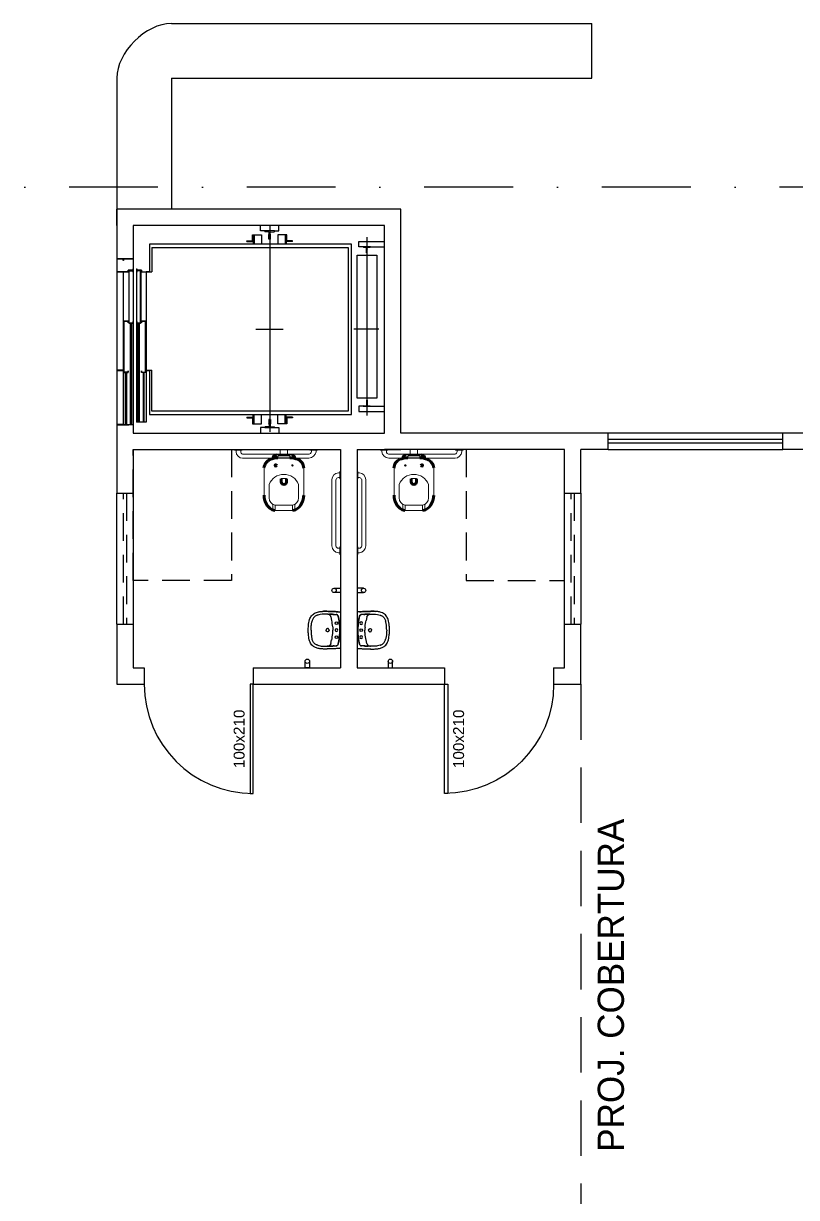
# Model space of a CAD drawing. Header units: centimetres. Extents: x 30244 to 591333, y -111940 to 104227.
# Drawn here: x 426826 to 427534, y 38143 to 39217 of the extents above; entities that cross this region are included whole.
import ezdxf
from ezdxf.enums import TextEntityAlignment as Align

# ---------------------------------------------------------------- set-up
doc = ezdxf.new("R2010")
doc.units = ezdxf.units.CM
doc.header["$LTSCALE"] = 4
for name, pattern in [('DASHDOT', [25.4, 12.7, -6.35, 0, -6.35]), ('DASHED2', [9.525, 6.35, -3.175]), ('HIDDENX2', [19.05, 12.7, -6.35]), ('LTYPE_4', [112.5, 56.25, -56.25]), ('LTYPE_6', [168.75, 112.5, -28.125, 0, -28.125])]:
    doc.linetypes.add(name, pattern=pattern)
for name, color, linetype in [('0.1', 1, 'Continuous'), ('0.2', 2, 'Continuous'), ('0.6', 6, 'Continuous'), ('02-CONT', 2, 'Continuous'), ('08', 8, 'Continuous'), ('B-CORTE', 4, 'DASHDOT'), ('C-TEXTO-02', 2, 'Continuous'), ('PDF1_PH - Metal', 253, 'Continuous'), ('PROJEÇÕES', 1, 'DASHED2')]:
    doc.layers.add(name, color=color, linetype=linetype)
doc.layers.add('PDF1_PH - Alv Construir', color=6, linetype='Continuous', lineweight=40)
doc.styles.add('2mm 1-50', font='arial.ttf', dxfattribs={"height": 0.1})
doc.styles.add('Símbolos', font='ERASLGHT.TTF')

# ---------------------------------------------------------------- blocks, each defined once
blk = doc.blocks.new('1_00e')
blk.add_lwpolyline([(-28.4, -52.3), (-25.4, -52.3), (-25.4, 47.7), (-28.4, 47.7)], close=True)
at = {"color": 1}
blk.add_arc((-28.4, -52.3), 100, 0, 90, dxfattribs=at)
blk = doc.blocks.new('Barra 3')
at = {"layer": 'PDF1_PH - Metal', "lineweight": 9}
for points in [[(19245.1, 25719.8), (19252, 25719.8), (19252, 25719), (19245.1, 25719)], [(19315, 25719.8), (19321.9, 25719.8), (19321.9, 25719), (19315, 25719)]]:
    blk.add_lwpolyline(points, close=True, dxfattribs=at)
for points in [[(19246.4, 25717.7), (19246.4, 25719)], [(19250.7, 25717.7), (19250.7, 25719)], [(19252.9, 25715.5), (19314.6, 25715.5)], [(19316.3, 25717.7), (19316.3, 25719)], [(19320.6, 25717.7), (19320.6, 25719)], [(19252.9, 25711.7), (19314.6, 25711.7)]]:
    blk.add_lwpolyline(points, dxfattribs=at)
for centre, radius, start, end in [((19253.4, 25718.8), 7.08, 188.6936, 267.1299), ((19253, 25717.8), 2.3, 183.7735, 266.2236), ((19314.4, 25717.9), 6.22, 270.0361, 357.9477), ((19314, 25717.8), 2.29, 284.5016, 358.1815)]:
    blk.add_arc(centre, radius, start, end, dxfattribs=at)
blk = doc.blocks.new('bacia sanit')
at = {"layer": 'PDF1_PH - Metal', "lineweight": 9}
for points in [[(16873.7, 24771.4), (16899, 24771.4)], [(16889.1, 24766.7), (16889.6, 24766.7), (16890, 24766.7), (16890.4, 24766.7), (16890.9, 24766.7), (16899.4, 24766.7), (16899.9, 24766.7), (16900.3, 24766.7), (16900.7, 24766.7), (16901.1, 24766.7), (16901.6, 24766.7)], [(16861.7, 24756.4), (16856.6, 24756.4)], [(16861.7, 24745.8), (16861.7, 24746.1), (16861.7, 24759.9), (16861.7, 24760.7)], [(16862.6, 24758.1), (16862.6, 24757.7), (16862.6, 24757.3), (16862.6, 24748.7), (16862.6, 24748.3), (16862.6, 24747.9)], [(16863, 24747.4), (16863, 24747.4), (16863.4, 24747.4), (16863.9, 24747.4), (16864.3, 24747.4), (16864.3, 24753), (16864.3, 24758.6), (16863.9, 24758.6), (16863.4, 24758.6), (16863, 24758.6)], [(16884.4, 24750.4), (16884, 24750.4), (16883.6, 24750.4), (16883.6, 24750.9), (16883.6, 24751.3), (16883.6, 24751.7), (16883.6, 24752.1), (16883.6, 24752.6), (16883.6, 24753), (16883.6, 24753.4), (16883.6, 24753.9), (16883.6, 24754.3), (16883.6, 24754.7), (16883.6, 24755.1), (16883.6, 24755.6), (16884, 24755.6), (16884, 24755.6)], [(16912.8, 24763.3), (16907.7, 24763.3)], [(16908.4, 24761.1), (16912.7, 24761.1), (16913.1, 24761.1)], [(16908.4, 24761.1), (16908.4, 24760.7), (16908.4, 24760.3), (16908.4, 24759.9), (16908.4, 24759.4), (16908.4, 24759), (16908.4, 24758.6), (16908.4, 24758.1), (16908.4, 24757.7), (16908.4, 24757.3), (16908.4, 24756.9), (16908.4, 24756.4)], [(16908.4, 24756.4), (16908.4, 24756), (16908.4, 24755.6), (16908.4, 24755.1), (16908.4, 24754.7), (16908.4, 24754.3), (16908.4, 24753.9), (16908.4, 24753.4), (16908.4, 24753), (16908.4, 24752.6), (16908.4, 24752.1), (16908.4, 24751.7), (16908.4, 24751.3), (16908.4, 24750.9), (16908.4, 24750)], [(16913.1, 24761.1), (16913.1, 24760.7), (16913.1, 24760.3), (16913.1, 24759.9), (16913.1, 24759.4), (16913.1, 24759), (16913.1, 24758.6), (16913.1, 24758.1), (16913.1, 24757.7), (16913.1, 24757.3), (16913.1, 24756.9), (16913.1, 24756.4), (16913.1, 24756), (16913.1, 24755.6), (16913.1, 24755.1), (16913.1, 24754.7), (16913.1, 24754.3), (16913.1, 24753.9), (16913.1, 24753.4), (16913.1, 24753), (16913.1, 24752.6), (16913.1, 24752.1), (16913.1, 24751.7), (16913.1, 24751.3), (16913.1, 24750.9), (16913.1, 24750.4), (16913.1, 24750), (16913.1, 24749.6), (16913.1, 24749.1), (16913.1, 24748.7), (16913.1, 24748.3), (16913.1, 24747.9), (16913.1, 24747.4), (16913.1, 24747), (16913.1, 24746.6), (16913.1, 24746.1), (16913.1, 24745.7), (16913.1, 24745.3), (16913.1, 24744.9)], [(16861.7, 24749.6), (16856.6, 24749.6)], [(16908.4, 24750), (16908.4, 24749.6), (16908.4, 24749.1), (16908.4, 24748.7), (16908.4, 24748.3), (16908.4, 24747.9), (16908.4, 24747.4), (16908.4, 24747), (16908.4, 24746.6), (16908.4, 24746.1), (16908.4, 24745.7), (16908.4, 24745.3), (16908.4, 24744.9)], [(16908.4, 24744.9), (16912.7, 24744.9), (16913.1, 24744.9)], [(16908.4, 24744.9), (16912.7, 24744.9), (16913.1, 24744.9)], [(16899, 24734.6), (16873.7, 24734.6)], [(16901.6, 24739.3), (16901.1, 24739.3), (16900.7, 24739.3), (16900.3, 24739.3), (16899.4, 24739.3), (16890.9, 24739.3), (16890.4, 24739.3), (16890, 24739.3), (16889.6, 24739.3), (16889.1, 24739.3)], [(16912.8, 24742.7), (16907.6, 24742.7)]]:
    blk.add_lwpolyline(points, dxfattribs=at)
at = {"layer": 'PDF1_PH - Metal', "lineweight": 211}
for points in [[(16913.1, 24761.1, 0.086524), (16912.6, 24763.9, 0.264906), (16899, 24771.4)], [(16913.1, 24744.9, -0.086524), (16912.6, 24742.1, -0.264906), (16899, 24734.6)]]:
    blk.add_lwpolyline(points, format="xyb", dxfattribs=at)
blk.add_lwpolyline([(16889.1, 24753), (16889.1, 24753), (16889.1, 24753)], dxfattribs=at)
at = {"layer": 'PDF1_PH - Metal', "lineweight": 9}
blk.add_circle((16871.4, 24760.9), 0.643, dxfattribs=at)
at = {"layer": 'PDF1_PH - Metal', "lineweight": 211}
blk.add_circle((16871.4, 24745.5), 0.643, dxfattribs=at)
for centre, radius, start, end in [((16890.8, 24757.2), 26.5, 161.0139, 177.0973), ((16874, 24762.5), 8.95, 90.3217, 157.8056), ((16864.8, 24759.9), 3.2, 88.1661, 164.6032), ((16885.4, 26015.1), 1259.5, 269.9347, 270.0653), ((16886.5, 24753), 2.59, 275.8679, 84.1321), ((16864.8, 24746), 3.06, 177.2926, 274.2593), ((16892.2, 24749.6), 28, 184.427, 198.8013), ((16885.4, 23700.8), 1049.6, 89.9217, 90.0783), ((16875.2, 24744.9), 10.5, 204.627, 261.8049)]:
    blk.add_arc(centre, radius, start, end, dxfattribs=at)
at = {"layer": 'PDF1_PH - Metal', "lineweight": 9}
for centre, radius, start, end in [((16894.4, 24753), 14.7, 110.9822, 249.0178), ((16901.6, 24759.8), 6.91, 11.172, 90.6439), ((16863, 24758.1), 0.429, 90, 180), ((16863, 24747.9), 0.429, 180, 270), ((16901.6, 24746.2), 6.91, 269.3561, 348.828)]:
    blk.add_arc(centre, radius, start, end, dxfattribs=at)
blk = doc.blocks.new('L.51_P')
at = {"layer": '08'}
for p, q in [((-250, 0), (-249, 0)), ((-249, 0), (249, 0)), ((250, 0), (249, 0)), ((-262, -36), (-262, -36)), ((-259, -9), (-259, -9)), ((-226, -95), (-224, -63)), ((-226, -95), (-225, -95)), ((-225, -95), (-224, -63)), ((-189, -140), (-140, -129)), ((-161, -28), (-161, -28)), ((0, -12), (0, -12)), ((189, -140), (140, -129)), ((161, -28), (161, -28)), ((226, -95), (224, -63)), ((225, -95), (224, -63)), ((226, -95), (225, -95)), ((259, -9), (259, -9)), ((262, -36), (262, -36)), ((-269, -260), (-269, -260)), ((-216, -329), (-216, -329)), ((216, -329), (216, -329)), ((269, -260), (269, -260))]:
    blk.add_line(p, q, dxfattribs=at)
at = {"layer": '08', "ltscale": 27.502596}
for centre in [(-100, -59), (100, -59)]:
    blk.add_circle(centre, 19, dxfattribs=at)
at = {"layer": '08'}
for centre, radius, start, end in [((10, -800), 688, 94.616, 102.655), ((0, -61), 19, 90, 270), ((0, -61), 19, 270, 90), ((-10, -800), 688, 77.345, 85.384)]:
    blk.add_arc(centre, radius, start, end, dxfattribs=at)
for centre, major_axis, ratio, start_param, end_param in [((0, -187), (-22.5, 0.5), 0.991671, 5.253548, 5.29957), ((0, -187), (-22.5, 0.9), 0.992169, 5.255337, 5.27196), ((0, -187), (22.5, 0.5), 0.991671, 0.983616, 1.029637), ((0, -187), (22.5, 0.9), 0.992169, 1.011226, 1.027848), ((-178, -187), (-49.3, 11.1), 0.999971, 0.133525, 0.210872), ((-238, -179), (-7.5, 6.62), 0.993745, 3.733046, 3.862859), ((-237, -179), (8.41, 5.42), 0.98852, 5.563301, 5.699979), ((0, -187), (-22.7, 2), 0.992499, 0.072609, 0.200275), ((0, -187), (22.7, 2), 0.992499, 6.08291, 6.210576), ((178, -187), (49.3, 11.1), 0.999971, 6.072313, 6.14966)]:
    blk.add_ellipse(centre, major_axis=major_axis, ratio=ratio, start_param=start_param, end_param=end_param, dxfattribs=at)
for points, degree, knots in [([(-259, -9), (-259, -8), (-259, -7), (-258, -5), (-258, -4), (-256, -3), (-255, -2), (-254, -1), (-253, 0), (-251, 0), (-250, 0), (-250, 0)], 3, [0, 0, 0, 0, 0.279228, 0.279228, 0.609743, 0.609743, 0.933753, 0.933753, 1.252428, 1.252428, 1.448625, 1.448625, 1.448625, 1.448625]), ([(250, 0), (251, 0), (252, 0), (254, -1), (255, -1), (256, -3), (257, -3), (258, -5), (259, -6), (259, -8), (259, -8), (259, -9)], 3, [0, 0, 0, 0, 0.317814, 0.317814, 0.630623, 0.630623, 0.946539, 0.946539, 1.267049, 1.267049, 1.448529, 1.448529, 1.448529, 1.448529]), ([(-262, -36), (-262, -36), (-262, -37), (-262, -37), (-263, -40), (-263, -43), (-263, -45), (-263, -47), (-263, -48), (-263, -50), (-264, -53), (-264, -56), (-264, -59), (-265, -70), (-265, -80), (-266, -91), (-266, -102), (-267, -112), (-267, -123), (-267, -125), (-267, -128), (-268, -131), (-268, -133), (-268, -136), (-268, -138), (-268, -152), (-269, -166), (-269, -179), (-269, -183), (-269, -188), (-269, -192), (-270, -196), (-270, -200), (-270, -204), (-270, -221), (-270, -239), (-269, -257), (-269, -258), (-269, -259), (-269, -260)], 3, [171.986581, 171.986581, 171.986581, 171.986581, 172.747492, 172.747492, 172.747492, 184.841953, 184.841953, 184.841953, 191.474069, 191.474069, 191.474069, 204.41633, 204.41633, 204.41633, 249.640497, 249.640497, 249.640497, 294.864664, 294.864664, 294.864664, 305.912278, 305.912278, 305.912278, 316.959891, 316.959891, 316.959891, 374.321134, 374.321134, 374.321134, 391.68978, 391.68978, 391.68978, 408.14059, 408.14059, 408.14059, 482.929639, 482.929639, 482.929639, 486.839965, 486.839965, 486.839965, 486.839965]), ([(-269, -260), (-270, -239), (-270, -219), (-269, -173), (-268, -148), (-267, -104), (-266, -85), (-264, -60), (-264, -54), (-263, -46), (-263, -45), (-263, -42), (-263, -40), (-263, -38), (-262, -38), (-262, -37), (-262, -37), (-262, -36), (-262, -36), (-262, -36), (-262, -36), (-262, -36)], 3, [0, 0, 0, 0, 6.207574, 6.207574, 13.657131, 13.657131, 19.458927, 19.458927, 21.24929, 21.24929, 21.72619, 21.72619, 22.164181, 22.164181, 22.393053, 22.393053, 22.550017, 22.550017, 22.706555, 22.706555, 22.800287, 22.800287, 22.800287, 22.800287]), ([(-228, -173), (-228, -172), (-228, -172), (-228, -172), (-228, -171), (-228, -170), (-228, -169), (-228, -167), (-228, -164), (-228, -163), (-228, -160), (-228, -158), (-228, -157), (-228, -154), (-228, -151), (-228, -150), (-228, -148), (-228, -146), (-228, -146), (-228, -143), (-228, -141), (-228, -139), (-228, -135), (-228, -131), (-228, -129), (-227, -125), (-227, -121), (-227, -119), (-227, -113), (-226, -108), (-226, -105), (-226, -101), (-226, -97), (-226, -97), (-226, -96), (-226, -96), (-226, -95), (-226, -95), (-226, -95)], 5, [546.249188, 546.249188, 546.249188, 546.249188, 546.249188, 546.249188, 546.773913, 546.773913, 546.773913, 554.287654, 554.287654, 554.287654, 563.875311, 563.875311, 563.875311, 572.16967, 572.16967, 572.16967, 583.42676, 583.42676, 583.42676, 585.726164, 585.726164, 585.726164, 600.370766, 600.370766, 600.370766, 613.069318, 613.069318, 613.069318, 629.14404, 629.14404, 629.14404, 652.058764, 652.058764, 652.058764, 654.921465, 654.921465, 654.921465, 656.548424, 656.548424, 656.548424, 656.548424, 656.548424, 656.548424]), ([(-225, -95), (-226, -99), (-226, -103), (-226, -107), (-226, -111), (-227, -115), (-227, -119), (-227, -123), (-228, -127), (-228, -131), (-228, -134), (-228, -136), (-228, -139), (-228, -141), (-228, -142), (-228, -144)], 3, [161.339345, 161.339345, 161.339345, 161.339345, 177.77484, 177.77484, 177.77484, 195.119077, 195.119077, 195.119077, 212.353229, 212.353229, 212.353229, 223.772837, 223.772837, 223.772837, 230.426393, 230.426393, 230.426393, 230.426393]), ([(-228, -144), (-228, -145), (-228, -145), (-228, -146), (-228, -146), (-228, -146), (-228, -146), (-228, -148), (-228, -150), (-228, -152), (-228, -153), (-228, -154), (-228, -155), (-228, -157), (-228, -158), (-228, -160), (-228, -160), (-228, -160), (-228, -160)], 3, [0, 0, 0, 0, 2.396491, 2.396491, 2.396491, 3.195399, 3.195399, 3.195399, 10.963495, 10.963495, 10.963495, 15.609873, 15.609873, 15.609873, 22.232893, 22.232893, 22.232893, 22.470867, 22.470867, 22.470867, 22.470867]), ([(-228, -173), (-228, -172), (-228, -172), (-228, -172), (-228, -170), (-228, -167), (-228, -165), (-228, -162), (-228, -160)], 5, [-26.00391, -26.00391, -26.00391, -26.00391, -26.00391, -26.00391, -25.733695, -25.733695, -25.733695, -13.019576, -13.019576, -13.019576, -13.019576, -13.019576, -13.019576]), ([(-189, -140), (-196, -141), (-203, -144), (-208, -149), (-211, -151), (-213, -153), (-216, -156), (-216, -156), (-216, -156), (-216, -156), (-221, -163), (-225, -170), (-227, -178), (-227, -179), (-227, -179), (-227, -180)], 3, [18.593861, 18.593861, 18.593861, 18.593861, 48.620819, 48.620819, 48.620819, 61.987959, 61.987959, 61.987959, 63.593601, 63.593601, 63.593601, 96.318173, 96.318173, 96.318173, 99.127558, 99.127558, 99.127558, 99.127558]), ([(-224, -63), (-224, -58), (-222, -53), (-219, -48), (-217, -45), (-214, -42), (-210, -40), (-208, -38), (-204, -37), (-201, -36)], 3, [10.913289, 10.913289, 10.913289, 10.913289, 33.960328, 33.960328, 33.960328, 50.289489, 50.289489, 50.289489, 65.056953, 65.056953, 65.056953, 65.056953]), ([(-201, -36), (-205, -37), (-210, -39), (-214, -42), (-219, -47), (-222, -55), (-223, -57), (-224, -60), (-224, -63)], 5, [7.912422, 7.912422, 7.912422, 7.912422, 7.912422, 7.912422, 31.991346, 31.991346, 31.991346, 47.45316, 47.45316, 47.45316, 47.45316, 47.45316, 47.45316]), ([(0, -12), (-60, -12), (-120, -19), (-180, -31), (-187, -33), (-194, -34), (-201, -36)], 3, [460.253252, 460.253252, 460.253252, 460.253252, 715.762091, 715.762091, 715.762091, 745.806363, 745.806363, 745.806363, 745.806363]), ([(-201, -36), (-177, -30), (-152, -25), (-128, -21), (-94, -17), (-61, -14), (-52, -14), (-43, -13), (-34, -13)], 5, [234.918202, 234.918202, 234.918202, 234.918202, 234.918202, 234.918202, 410.549748, 410.549748, 410.549748, 473.914825, 473.914825, 473.914825, 473.914825, 473.914825, 473.914825]), ([(-45, -114), (-41, -114), (-37, -114), (-32, -113), (-28, -113), (-24, -113), (-20, -113), (-13, -112), (-7, -112), (0, -112)], 3, [388.454766, 388.454766, 388.454766, 388.454766, 406.384907, 406.384907, 406.384907, 424.400948, 424.400948, 424.400948, 452.696543, 452.696543, 452.696543, 452.696543]), ([(-34, -13), (-30, -13), (-26, -13), (-22, -13), (-15, -12), (-8, -12), (-2, -12), (-1, -12), (-1, -12), (0, -12)], 3, [59.347784, 59.347784, 59.347784, 59.347784, 76.617445, 76.617445, 76.617445, 106.129652, 106.129652, 106.129652, 108.418766, 108.418766, 108.418766, 108.418766]), ([(-12, -168), (-12, -168), (-12, -168), (-12, -168), (-12, -168), (-12, -168), (-12, -168), (-15, -170), (-18, -173), (-20, -175), (-21, -179), (-22, -183), (-22, -184), (-22, -185), (-22, -186), (-22, -186), (-22, -186), (-22, -186), (-22, -186), (-22, -186), (-22, -187)], 5, [23.677366, 23.677366, 23.677366, 23.677366, 23.677366, 23.677366, 23.697783, 23.697783, 23.697783, 25.117395, 25.117395, 25.117395, 50.594375, 50.594375, 50.594375, 58.007217, 58.007217, 58.007217, 58.536706, 58.536706, 58.536706, 59.055614, 59.055614, 59.055614, 59.055614, 59.055614, 59.055614]), ([(34, -13), (30, -13), (26, -13), (22, -13), (15, -12), (8, -12), (2, -12), (1, -12), (1, -12), (0, -12)], 3, [59.347784, 59.347784, 59.347784, 59.347784, 76.617445, 76.617445, 76.617445, 106.129652, 106.129652, 106.129652, 108.418717, 108.418717, 108.418717, 108.418717]), ([(0, -12), (60, -12), (120, -19), (180, -31), (187, -33), (194, -34), (201, -36)], 3, [460.253227, 460.253227, 460.253227, 460.253227, 715.76204, 715.76204, 715.76204, 745.806363, 745.806363, 745.806363, 745.806363]), ([(45, -114), (41, -114), (37, -114), (32, -113), (28, -113), (24, -113), (20, -113), (13, -112), (7, -112), (0, -112)], 3, [388.454766, 388.454766, 388.454766, 388.454766, 406.384907, 406.384907, 406.384907, 424.400948, 424.400948, 424.400948, 452.696543, 452.696543, 452.696543, 452.696543]), ([(12, -168), (12, -168), (12, -168), (12, -168), (12, -168), (12, -168), (12, -168), (15, -170), (18, -173), (20, -175), (21, -179), (22, -183), (22, -184), (22, -185), (22, -186), (22, -186), (22, -186), (22, -186), (22, -186), (22, -186), (22, -187)], 5, [23.677366, 23.677366, 23.677366, 23.677366, 23.677366, 23.677366, 23.697783, 23.697783, 23.697783, 25.117395, 25.117395, 25.117395, 50.594375, 50.594375, 50.594375, 58.007217, 58.007217, 58.007217, 58.536706, 58.536706, 58.536706, 59.055614, 59.055614, 59.055614, 59.055614, 59.055614, 59.055614]), ([(201, -36), (177, -30), (152, -25), (128, -21), (94, -17), (61, -14), (52, -14), (43, -13), (34, -13)], 5, [234.918202, 234.918202, 234.918202, 234.918202, 234.918202, 234.918202, 410.549748, 410.549748, 410.549748, 473.914825, 473.914825, 473.914825, 473.914825, 473.914825, 473.914825]), ([(189, -140), (196, -141), (203, -144), (208, -149), (211, -151), (213, -153), (216, -156), (216, -156), (216, -156), (216, -156), (221, -163), (225, -170), (227, -178), (227, -179), (227, -179), (227, -180)], 3, [18.593861, 18.593861, 18.593861, 18.593861, 48.620819, 48.620819, 48.620819, 61.987959, 61.987959, 61.987959, 63.593601, 63.593601, 63.593601, 96.318173, 96.318173, 96.318173, 99.127558, 99.127558, 99.127558, 99.127558]), ([(224, -63), (224, -58), (222, -53), (219, -48), (217, -45), (214, -42), (210, -40), (208, -38), (204, -37), (201, -36)], 3, [10.913289, 10.913289, 10.913289, 10.913289, 33.960328, 33.960328, 33.960328, 50.289489, 50.289489, 50.289489, 65.056953, 65.056953, 65.056953, 65.056953]), ([(201, -36), (206, -37), (211, -40), (215, -44), (217, -46), (218, -47), (219, -49), (222, -53), (224, -58), (224, -63)], 3, [7.912424, 7.912424, 7.912424, 7.912424, 25.178369, 25.178369, 25.178369, 31.991348, 31.991348, 31.991348, 47.45316, 47.45316, 47.45316, 47.45316]), ([(225, -95), (226, -99), (226, -103), (226, -107), (226, -111), (227, -115), (227, -119), (227, -123), (228, -127), (228, -131), (228, -134), (228, -136), (228, -139), (228, -141), (228, -142), (228, -144)], 3, [161.339345, 161.339345, 161.339345, 161.339345, 177.77484, 177.77484, 177.77484, 195.119077, 195.119077, 195.119077, 212.353229, 212.353229, 212.353229, 223.772837, 223.772837, 223.772837, 230.426393, 230.426393, 230.426393, 230.426393]), ([(228, -173), (228, -172), (228, -172), (228, -172), (228, -171), (228, -170), (228, -169), (228, -167), (228, -164), (228, -163), (228, -160), (228, -158), (228, -157), (228, -154), (228, -151), (228, -150), (228, -148), (228, -146), (228, -146), (228, -143), (228, -141), (228, -139), (228, -135), (228, -131), (228, -129), (227, -125), (227, -121), (227, -119), (227, -113), (226, -108), (226, -105), (226, -101), (226, -97), (226, -97), (226, -96), (226, -96), (226, -95), (226, -95), (226, -95)], 5, [546.249188, 546.249188, 546.249188, 546.249188, 546.249188, 546.249188, 546.773913, 546.773913, 546.773913, 554.287654, 554.287654, 554.287654, 563.875311, 563.875311, 563.875311, 572.16967, 572.16967, 572.16967, 583.42676, 583.42676, 583.42676, 585.726164, 585.726164, 585.726164, 600.370766, 600.370766, 600.370766, 613.069318, 613.069318, 613.069318, 629.14404, 629.14404, 629.14404, 652.058764, 652.058764, 652.058764, 654.921465, 654.921465, 654.921465, 656.548424, 656.548424, 656.548424, 656.548424, 656.548424, 656.548424]), ([(228, -144), (228, -145), (228, -145), (228, -146), (228, -146), (228, -146), (228, -146), (228, -148), (228, -150), (228, -152), (228, -153), (228, -154), (228, -155), (228, -157), (228, -158), (228, -160), (228, -160), (228, -160), (228, -160)], 3, [0, 0, 0, 0, 2.396491, 2.396491, 2.396491, 3.195399, 3.195399, 3.195399, 10.963495, 10.963495, 10.963495, 15.609873, 15.609873, 15.609873, 22.232893, 22.232893, 22.232893, 22.470867, 22.470867, 22.470867, 22.470867]), ([(228, -173), (228, -172), (228, -172), (228, -172), (228, -170), (228, -167), (228, -165), (228, -162), (228, -160)], 5, [-26.00391, -26.00391, -26.00391, -26.00391, -26.00391, -26.00391, -25.733695, -25.733695, -25.733695, -13.019576, -13.019576, -13.019576, -13.019576, -13.019576, -13.019576]), ([(262, -36), (262, -36), (262, -37), (262, -37), (263, -40), (263, -43), (263, -45), (263, -47), (263, -48), (263, -50), (264, -53), (264, -56), (264, -59), (265, -70), (265, -80), (266, -91), (266, -102), (267, -112), (267, -123), (267, -125), (267, -128), (268, -131), (268, -133), (268, -136), (268, -138), (268, -152), (269, -166), (269, -179), (269, -183), (269, -188), (269, -192), (270, -196), (270, -200), (270, -204), (270, -221), (270, -239), (269, -257), (269, -258), (269, -259), (269, -260)], 3, [171.986581, 171.986581, 171.986581, 171.986581, 172.747492, 172.747492, 172.747492, 184.841953, 184.841953, 184.841953, 191.474069, 191.474069, 191.474069, 204.41633, 204.41633, 204.41633, 249.640497, 249.640497, 249.640497, 294.864664, 294.864664, 294.864664, 305.912278, 305.912278, 305.912278, 316.959891, 316.959891, 316.959891, 374.321134, 374.321134, 374.321134, 391.68978, 391.68978, 391.68978, 408.14059, 408.14059, 408.14059, 482.929639, 482.929639, 482.929639, 486.839965, 486.839965, 486.839965, 486.839965]), ([(262, -36), (262, -36), (262, -36), (262, -36), (262, -36), (262, -37), (262, -37), (262, -37), (262, -37), (262, -38), (263, -39), (263, -40), (263, -40), (263, -42), (263, -43), (263, -47), (263, -49), (264, -58), (265, -65), (266, -86), (266, -101), (268, -141), (269, -168), (270, -216), (270, -238), (269, -260)], 3, [0.212871, 0.212871, 0.212871, 0.212871, 0.307715, 0.307715, 0.417994, 0.417994, 0.518366, 0.518366, 0.682318, 0.682318, 0.844684, 0.844684, 1.063629, 1.063629, 1.413977, 1.413977, 2.124866, 2.124866, 4.109013, 4.109013, 8.503951, 8.503951, 16.390189, 16.390189, 23.015496, 23.015496, 23.015496, 23.015496]), ([(-62, -461), (-92, -458), (-123, -454), (-171, -438), (-189, -430), (-214, -410), (-222, -401), (-236, -382), (-242, -373), (-251, -352), (-255, -341), (-260, -323), (-261, -316), (-263, -309)], 3, [0, 0, 0, 0, 9.188374, 9.188374, 15.03441, 15.03441, 18.713973, 18.713973, 21.993411, 21.993411, 25.540766, 25.540766, 27.624534, 27.624534, 27.624534, 27.624534]), ([(-228, -181), (-228, -181), (-228, -180), (-228, -180), (-228, -178), (-228, -177), (-228, -176), (-228, -175), (-228, -175), (-228, -174), (-228, -174), (-228, -173), (-228, -173), (-228, -173), (-228, -173), (-228, -173), (-228, -173), (-228, -173)], 5, [532.079054, 532.079054, 532.079054, 532.079054, 532.079054, 532.079054, 536.567488, 536.567488, 536.567488, 541.060364, 541.060364, 541.060364, 543.310398, 543.310398, 543.310398, 544.435445, 544.435445, 544.435445, 544.830456, 544.830456, 544.830456, 544.830456, 544.830456, 544.830456]), ([(-227, -179), (-227, -179), (-227, -179), (-227, -179), (-227, -179), (-227, -179), (-228, -179), (-228, -179), (-228, -179), (-228, -179), (-228, -179), (-228, -179), (-228, -179), (-228, -179), (-228, -179), (-228, -179), (-228, -179), (-228, -179), (-228, -179), (-228, -179), (-228, -179), (-228, -179), (-228, -179), (-228, -179), (-228, -179), (-228, -179), (-228, -179), (-228, -179), (-228, -179), (-228, -179), (-228, -179), (-228, -179), (-228, -179), (-228, -179), (-228, -179), (-228, -179), (-228, -179), (-228, -179), (-228, -179), (-228, -179), (-228, -179), (-228, -179), (-228, -179), (-228, -179), (-228, -179), (-228, -179)], 3, [86.606266, 86.606266, 86.606266, 86.606266, 87.728641, 87.728641, 87.728641, 90.455187, 90.455187, 90.455187, 92.379628, 92.379628, 92.379628, 93.341849, 93.341849, 93.341849, 93.82296, 93.82296, 93.82296, 94.063516, 94.063516, 94.063516, 94.304072, 94.304072, 94.304072, 94.448856, 94.448856, 94.448856, 94.726754, 94.726754, 94.726754, 94.86595, 94.86595, 94.86595, 95.005146, 95.005146, 95.005146, 95.521507, 95.521507, 95.521507, 95.779688, 95.779688, 95.779688, 95.976047, 95.976047, 95.976047, 96.037867, 96.037867, 96.037867, 96.037867]), ([(-228, -179), (-228, -179), (-228, -179), (-228, -180), (-228, -180), (-228, -180), (-228, -180), (-228, -180), (-228, -180), (-228, -181), (-228, -181), (-228, -181), (-228, -181), (-228, -181), (-228, -181), (-228, -181)], 3, [95.867328, 95.867328, 95.867328, 95.867328, 97.58866, 97.58866, 97.58866, 102.978619, 102.978619, 102.978619, 105.844941, 105.844941, 105.844941, 108.501415, 108.501415, 108.501415, 109.427734, 109.427734, 109.427734, 109.427734]), ([(-228, -182), (-228, -182), (-228, -182), (-228, -182), (-228, -182), (-228, -182), (-228, -181)], 3, [11.170476, 11.170476, 11.170476, 11.170476, 15.411887, 15.411887, 15.411887, 21.204547, 21.204547, 21.204547, 21.204547]), ([(-227, -181), (-228, -181), (-228, -181), (-228, -181), (-228, -181), (-228, -181), (-228, -181), (-228, -181), (-228, -181), (-228, -181), (-228, -181), (-228, -181), (-228, -181), (-228, -181), (-228, -181), (-228, -181), (-228, -181), (-228, -181), (-228, -181), (-228, -181), (-228, -181), (-228, -181), (-228, -181), (-228, -181), (-228, -181), (-228, -181), (-228, -181), (-228, -181)], 3, [86.606266, 86.606266, 86.606266, 86.606266, 91.112306, 91.112306, 91.112306, 94.304072, 94.304072, 94.304072, 94.448856, 94.448856, 94.448856, 94.726754, 94.726754, 94.726754, 95.005146, 95.005146, 95.005146, 95.521507, 95.521507, 95.521507, 95.779688, 95.779688, 95.779688, 95.976047, 95.976047, 95.976047, 96.03782, 96.03782, 96.03782, 96.03782]), ([(-228, -181), (-228, -181), (-228, -181), (-228, -181), (-228, -181), (-228, -181), (-228, -181), (-228, -181), (-228, -181), (-228, -181), (-228, -181), (-228, -181), (-228, -181), (-228, -181), (-228, -181), (-228, -181), (-228, -181), (-228, -181), (-228, -181), (-228, -181), (-228, -182), (-228, -182), (-228, -182), (-228, -182), (-228, -182)], 3, [0.000033, 0.000033, 0.000033, 0.000033, 1.898401, 1.898401, 1.898401, 2.370761, 2.370761, 2.370761, 3.823236, 3.823236, 3.823236, 5.758149, 5.758149, 5.758149, 9.592202, 9.592202, 9.592202, 9.856292, 9.856292, 9.856292, 15.276244, 15.276244, 15.276244, 18.99372, 18.99372, 18.99372, 18.99372]), ([(-227, -179), (-227, -180), (-227, -180), (-227, -180), (-227, -180), (-227, -180), (-227, -180), (-227, -180), (-227, -180), (-227, -180), (-227, -180), (-227, -180), (-227, -180), (-227, -180), (-227, -180), (-227, -180), (-227, -180), (-227, -180), (-227, -180), (-227, -180), (-227, -180), (-227, -180), (-227, -180), (-227, -180), (-227, -180)], 3, [0, 0, 0, 0, 0.1444645, 0.1444645, 0.1444645, 0.1538416, 0.1538416, 0.1538416, 0.2328101, 0.2328101, 0.2328101, 0.2720552, 0.2720552, 0.2720552, 0.294529, 0.294529, 0.294529, 0.3195248, 0.3195248, 0.3195248, 0.3450333, 0.3450333, 0.3450333, 0.3642456, 0.3642456, 0.3642456, 0.3642456]), ([(-227, -181), (-227, -181), (-227, -181), (-227, -181), (-227, -181), (-227, -181), (-227, -181), (-227, -181), (-227, -180), (-227, -180), (-227, -180), (-227, -180), (-227, -180), (-227, -180), (-227, -180), (-227, -180), (-227, -180), (-227, -180), (-227, -180)], 3, [0, 0, 0, 0, 3.948132, 3.948132, 3.948132, 6.907098, 6.907098, 6.907098, 9.485674, 9.485674, 9.485674, 10.686492, 10.686492, 10.686492, 11.887309, 11.887309, 11.887309, 12.708565, 12.708565, 12.708565, 12.708565]), ([(-216, -329), (-215, -331), (-215, -332), (-214, -334), (-213, -338), (-211, -343), (-209, -347), (-206, -353), (-202, -359), (-198, -365), (-195, -370), (-191, -375), (-186, -379), (-180, -385), (-173, -390), (-165, -395), (-159, -398), (-153, -401), (-146, -404), (-141, -406), (-136, -407), (-130, -409)], 3, [544.291877, 544.291877, 544.291877, 544.291877, 550.872534, 550.872534, 550.872534, 571.780058, 571.780058, 571.780058, 601.038921, 601.038921, 601.038921, 628.392297, 628.392297, 628.392297, 666.157842, 666.157842, 666.157842, 694.913085, 694.913085, 694.913085, 718.447591, 718.447591, 718.447591, 718.447591]), ([(-22, -189), (-22, -190), (-22, -190), (-22, -190), (-22, -194), (-20, -199), (-17, -202), (-16, -203), (-15, -203), (-15, -204), (-13, -206), (-10, -207), (-8, -208), (-5, -209), (-3, -209), (0, -209)], 3, [27.245857, 27.245857, 27.245857, 27.245857, 27.597992, 27.597992, 27.597992, 49.768775, 49.768775, 49.768775, 54.290067, 54.290067, 54.290067, 66.913295, 66.913295, 66.913295, 79.527914, 79.527914, 79.527914, 79.527914]), ([(22, -189), (22, -190), (22, -190), (22, -190), (22, -194), (20, -199), (17, -202), (16, -203), (15, -203), (15, -204), (13, -206), (10, -207), (8, -208), (5, -209), (3, -209), (0, -209)], 3, [27.245857, 27.245857, 27.245857, 27.245857, 27.597992, 27.597992, 27.597992, 49.768775, 49.768775, 49.768775, 54.290067, 54.290067, 54.290067, 66.913295, 66.913295, 66.913295, 79.528565, 79.528565, 79.528565, 79.528565]), ([(263, -309), (259, -326), (255, -343), (242, -373), (234, -386), (217, -407), (208, -415), (190, -428), (180, -433), (159, -442), (148, -446), (123, -453), (109, -455), (84, -459), (73, -460), (62, -461)], 3, [0, 0, 0, 0, 5.216879, 5.216879, 9.702198, 9.702198, 13.238129, 13.238129, 16.51865, 16.51865, 20.081508, 20.081508, 24.355161, 24.355161, 27.647025, 27.647025, 27.647025, 27.647025]), ([(216, -329), (215, -331), (215, -332), (214, -334), (213, -338), (211, -343), (209, -347), (206, -353), (202, -359), (198, -365), (195, -370), (191, -375), (186, -379), (180, -385), (173, -390), (165, -395), (159, -398), (153, -401), (146, -404), (141, -406), (136, -407), (130, -409)], 3, [544.291877, 544.291877, 544.291877, 544.291877, 550.872534, 550.872534, 550.872534, 571.780058, 571.780058, 571.780058, 601.038921, 601.038921, 601.038921, 628.392297, 628.392297, 628.392297, 666.157842, 666.157842, 666.157842, 694.913085, 694.913085, 694.913085, 718.447591, 718.447591, 718.447591, 718.447591]), ([(225, -291), (227, -274), (229, -256), (229, -223), (229, -207), (229, -191)], 3, [0.000002, 0.000002, 0.000002, 0.000002, 5.212146, 5.212146, 10.015536, 10.015536, 10.015536, 10.015536]), ([(227, -181), (227, -181), (227, -181), (227, -181), (227, -181), (227, -181), (227, -181), (227, -181), (227, -180), (227, -180), (227, -180), (227, -180), (227, -180), (227, -180), (227, -180), (227, -180), (227, -180), (227, -180), (227, -180)], 3, [0, 0, 0, 0, 3.948132, 3.948132, 3.948132, 6.907098, 6.907098, 6.907098, 9.485674, 9.485674, 9.485674, 10.686492, 10.686492, 10.686492, 11.887309, 11.887309, 11.887309, 12.708565, 12.708565, 12.708565, 12.708565]), ([(227, -181), (228, -181), (228, -181), (228, -181), (228, -181), (228, -181), (228, -181), (228, -181), (228, -181), (228, -181), (228, -181), (228, -181), (228, -181), (228, -181), (228, -181), (228, -181), (228, -181), (228, -181), (228, -181), (228, -181), (228, -181), (228, -181), (228, -181), (228, -181), (228, -181), (228, -181), (228, -181), (228, -181)], 3, [86.606266, 86.606266, 86.606266, 86.606266, 91.112306, 91.112306, 91.112306, 94.304072, 94.304072, 94.304072, 94.448856, 94.448856, 94.448856, 94.726754, 94.726754, 94.726754, 95.005146, 95.005146, 95.005146, 95.521507, 95.521507, 95.521507, 95.779688, 95.779688, 95.779688, 95.976047, 95.976047, 95.976047, 96.03782, 96.03782, 96.03782, 96.03782]), ([(228, -181), (228, -181), (228, -180), (228, -180), (228, -178), (228, -177), (228, -176), (228, -175), (228, -175), (228, -174), (228, -174), (228, -173), (228, -173), (228, -173), (228, -173), (228, -173), (228, -173), (228, -173)], 5, [532.079054, 532.079054, 532.079054, 532.079054, 532.079054, 532.079054, 536.567488, 536.567488, 536.567488, 541.060364, 541.060364, 541.060364, 543.310398, 543.310398, 543.310398, 544.435445, 544.435445, 544.435445, 544.830456, 544.830456, 544.830456, 544.830456, 544.830456, 544.830456]), ([(228, -182), (228, -182), (228, -182), (228, -182), (228, -182), (228, -182), (228, -181)], 3, [11.170476, 11.170476, 11.170476, 11.170476, 15.411887, 15.411887, 15.411887, 21.204547, 21.204547, 21.204547, 21.204547]), ([(228, -181), (228, -181), (228, -181), (228, -181), (228, -181), (228, -181), (228, -181), (228, -181), (228, -181), (228, -181), (228, -181), (228, -181), (228, -181), (228, -181), (228, -181), (228, -181), (228, -181), (228, -181), (228, -181), (228, -181), (228, -182), (228, -182), (228, -182), (228, -182), (228, -182)], 3, [0.000033, 0.000033, 0.000033, 0.000033, 1.898401, 1.898401, 1.898401, 2.370761, 2.370761, 2.370761, 3.823236, 3.823236, 3.823236, 5.758149, 5.758149, 5.758149, 9.592202, 9.592202, 9.592202, 9.856292, 9.856292, 9.856292, 15.276244, 15.276244, 15.276244, 18.99372, 18.99372, 18.99372, 18.99372]), ([(-63, -420), (-71, -420), (-79, -419), (-87, -418), (-95, -416), (-103, -415), (-110, -414), (-117, -412), (-124, -411), (-130, -409)], 3, [54.852513, 54.852513, 54.852513, 54.852513, 88.476523, 88.476523, 88.476523, 122.168155, 122.168155, 122.168155, 151.102791, 151.102791, 151.102791, 151.102791]), ([(-50, -422), (-53, -421), (-55, -421), (-58, -421), (-61, -421), (-63, -420), (-63, -420), (-63, -420), (-63, -420)], 5, [11.184117, 11.184117, 11.184117, 11.184117, 11.184117, 11.184117, 30.072391, 30.072391, 30.072391, 30.457117, 30.457117, 30.457117, 30.457117, 30.457117, 30.457117]), ([(0, -424), (-15, -424), (-31, -423), (-46, -422), (-47, -422), (-49, -422), (-50, -422)], 3, [0, 0, 0, 0, 65.317681, 65.317681, 65.317681, 70.958525, 70.958525, 70.958525, 70.958525]), ([(0, -424), (15, -424), (31, -423), (46, -422), (47, -422), (49, -422), (50, -422)], 3, [0, 0, 0, 0, 65.317681, 65.317681, 65.317681, 70.958525, 70.958525, 70.958525, 70.958525]), ([(50, -422), (53, -421), (55, -421), (58, -421), (61, -421), (63, -420), (63, -420), (63, -420), (63, -420)], 5, [11.184117, 11.184117, 11.184117, 11.184117, 11.184117, 11.184117, 30.072391, 30.072391, 30.072391, 30.457117, 30.457117, 30.457117, 30.457117, 30.457117, 30.457117]), ([(63, -420), (71, -420), (79, -419), (87, -418), (95, -416), (103, -415), (110, -414), (117, -412), (124, -411), (130, -409)], 3, [54.852513, 54.852513, 54.852513, 54.852513, 88.476523, 88.476523, 88.476523, 122.168155, 122.168155, 122.168155, 151.102791, 151.102791, 151.102791, 151.102791])]:
    blk.add_open_spline(points, degree=degree, knots=knots, dxfattribs=at)
for points, degree in [([(-262, -36), (-262, -28), (-261, -20), (-260, -11)], 3), ([(-260, -11), (-260, -10), (-259, -10), (-259, -9)], 3), ([(-224, -63), (-224, -63), (-224, -63), (-224, -63), (-224, -63), (-224, -63)], 5), ([(-201, -36), (-201, -36), (-201, -36), (-201, -36)], 3), ([(0, -164), (-4, -164), (-8, -165), (-11, -167)], 3), ([(0, -164), (4, -164), (8, -165), (11, -167)], 3), ([(201, -36), (201, -36), (201, -36), (201, -36)], 3), ([(224, -63), (224, -63), (224, -63), (224, -63), (224, -63), (224, -63)], 5), ([(259, -9), (259, -10), (260, -10), (260, -11)], 3), ([(260, -11), (261, -20), (262, -28), (262, -36)], 3), ([(-263, -309), (-266, -293), (-268, -276), (-269, -260)], 3), ([(-229, -191), (-229, -224), (-230, -258), (-225, -291)], 3), ([(-229, -186), (-229, -187), (-229, -188), (-229, -189), (-229, -190), (-229, -191)], 5), ([(-225, -291), (-223, -304), (-220, -317), (-216, -329)], 3), ([(216, -329), (220, -317), (223, -304), (225, -291)], 3), ([(229, -186), (229, -187), (229, -188), (229, -189), (229, -190), (229, -191)], 5), ([(269, -260), (268, -276), (266, -293), (263, -309)], 3), ([(0, -464), (-21, -464), (-41, -463), (-62, -461)], 3), ([(62, -461), (41, -463), (21, -464), (0, -464)], 3)]:
    blk.add_open_spline(points, degree=degree, dxfattribs=at)

msp = doc.modelspace()

# ---------------------------------------------------------------- linework, layer by layer
at = {"layer": '0.1'}
msp.add_line((426911.353, 39001.985), (426911.353, 38849.985), dxfattribs=at)
at = {"layer": '0.1', "linetype": 'DASHED2'}
for p, q in [((426917.353, 38667.485), (426917.353, 38787.485)), ((426920.353, 38787.485), (426920.353, 38667.485)), ((427327.353, 38667.485), (427327.353, 38787.485)), ((427330.353, 38787.485), (427330.353, 38667.485))]:
    msp.add_line(p, q, dxfattribs=at)
at = {"layer": '0.1', "linetype": 'HIDDENX2'}
msp.add_line((427336.353, 38612.485), (427336.353, 38082.941), dxfattribs=at)
at = {"layer": '0.2'}
for p, q in [((427346.353, 39167.485), (427346.353, 39217.485)), ((426911.353, 39167.485), (426911.353, 39047.485)), ((426961.353, 39167.485), (426961.353, 39047.485)), ((427521.353, 38842.485), (427361.353, 38842.485)), ((427521.353, 38836.485), (427361.353, 38836.485)), ((427361.353, 38833.485), (427521.353, 38833.485)), ((427361.353, 38827.485), (427521.353, 38827.485))]:
    msp.add_line(p, q, dxfattribs=at)
for points in [[(426961.353, 39217.485), (427346.353, 39217.485)], [(426961.353, 39167.485), (427346.353, 39167.485)]]:
    msp.add_lwpolyline(points, dxfattribs=at)
msp.add_open_spline([(426961.353, 39217.485), (426937.783, 39217.485), (426911.353, 39191.055), (426911.353, 39167.485)], degree=3, dxfattribs=at)
at = {"layer": '0.6'}
for p, q in [((426926.353, 39001.985), (426911.353, 39001.985)), ((426926.353, 38849.985), (426911.353, 38849.985)), ((427361.353, 38827.485), (427361.353, 38842.485)), ((427521.353, 38827.485), (427521.353, 38842.485)), ((426911.353, 38787.485), (426926.353, 38787.485)), ((426911.353, 38667.485), (426911.353, 38787.485)), ((426926.353, 38787.485), (426926.353, 38667.485)), ((427321.353, 38787.485), (427336.353, 38787.485)), ((427321.353, 38667.485), (427321.353, 38787.485)), ((427336.353, 38787.485), (427336.353, 38667.485)), ((426911.353, 38667.485), (426926.353, 38667.485)), ((427321.353, 38667.485), (427336.353, 38667.485)), ((426936.353, 38627.485), (426936.353, 38612.485)), ((427036.353, 38627.485), (427036.353, 38612.485)), ((427211.353, 38627.485), (427211.353, 38612.485)), ((427311.353, 38627.485), (427311.353, 38612.485))]:
    msp.add_line(p, q, dxfattribs=at)
for points in [[(426911.353, 39047.485), (426911.353, 39001.985)], [(427171.353, 38842.485), (427171.353, 39047.485), (426911.353, 39047.485)], [(426911.353, 39032.485), (426911.353, 39047.485)], [(426926.353, 38849.985), (426926.353, 38842.485), (427156.353, 38842.485), (427156.353, 39032.485), (426926.353, 39032.485), (426926.353, 39001.985)], [(426911.353, 38849.985), (426911.353, 38827.485)], [(426911.353, 38842.485), (426911.353, 38787.485)], [(427361.353, 38842.485), (427171.353, 38842.485)], [(427546.353, 38842.485), (427521.353, 38842.485)], [(426926.353, 38827.485), (427116.353, 38827.485)], [(426926.353, 38827.485), (426926.353, 38787.485)], [(427116.353, 38827.485), (427116.353, 38627.485)], [(427131.353, 38827.485), (427171.353, 38827.485)], [(427131.353, 38827.485), (427131.353, 38627.485), (427211.353, 38627.485)], [(427321.353, 38827.485), (427156.353, 38827.485)], [(427321.353, 38787.485), (427321.353, 38827.485)], [(427361.353, 38827.485), (427336.353, 38827.485)], [(427336.353, 38787.485), (427336.353, 38827.485)], [(427546.353, 38827.485), (427521.353, 38827.485)], [(426911.353, 38667.485), (426911.353, 38612.485), (426936.353, 38612.485)], [(426926.353, 38667.485), (426926.353, 38627.485), (426936.353, 38627.485)], [(427311.353, 38627.485), (427321.353, 38627.485), (427321.353, 38667.485)], [(427311.353, 38612.485), (427336.353, 38612.485), (427336.353, 38667.485)], [(427036.353, 38627.485), (427116.353, 38627.485)], [(427036.353, 38612.485), (427131.353, 38612.485)], [(427116.353, 38612.485), (427211.353, 38612.485)]]:
    msp.add_lwpolyline(points, dxfattribs=at)
at = {"layer": '08', "color": 253}
for p, q in [((427042.853, 39027.485), (427042.853, 39032.485)), ((427059.853, 39027.485), (427059.853, 39032.485)), ((427035.753, 39023.985), (427043.853, 39023.985)), ((427035.753, 39018.585), (427035.753, 39023.985)), ((427036.353, 39017.985), (427036.353, 39023.985)), ((427046.853, 39027.485), (427042.853, 39027.485)), ((427043.853, 39023.985), (427043.853, 39017.985)), ((427046.853, 39027.485), (427046.853, 39027.035)), ((427051.353, 39027.485), (427046.853, 39027.485)), ((427047.203, 39026.667), (427046.853, 39027.035)), ((427050.554, 39026.502), (427047.203, 39026.667)), ((427050.903, 39024.535), (427050.553, 39024.185)), ((427050.553, 39019.985), (427050.553, 39024.185)), ((427050.554, 39026.502), (427050.903, 39026.135)), ((427050.903, 39024.535), (427050.903, 39026.135)), ((427055.853, 39027.485), (427051.353, 39027.485)), ((427051.803, 39026.135), (427052.153, 39026.502)), ((427051.803, 39024.535), (427051.803, 39026.135)), ((427051.803, 39024.535), (427052.153, 39024.185)), ((427052.153, 39026.502), (427055.504, 39026.667)), ((427052.153, 39019.985), (427052.153, 39024.185)), ((427055.504, 39026.667), (427055.853, 39027.035)), ((427055.853, 39027.485), (427055.853, 39027.035)), ((427055.853, 39027.485), (427059.853, 39027.485)), ((427058.853, 39023.985), (427058.853, 39017.985)), ((427066.953, 39023.985), (427058.853, 39023.985)), ((427066.353, 39017.985), (427066.353, 39023.985)), ((427066.953, 39018.585), (427066.953, 39023.985)), ((426941.353, 39015.485), (426941.353, 38990.185)), ((427126.353, 39015.485), (426941.353, 39015.485)), ((426943.353, 39012.485), (427123.353, 39012.485)), ((426943.353, 39012.485), (426943.353, 38989.985)), ((427030.353, 39018.585), (427035.753, 39018.585)), ((427030.353, 39017.985), (427030.353, 39018.585)), ((427030.353, 39017.985), (427036.353, 39017.985)), ((427036.353, 39017.985), (427036.353, 39015.485)), ((427043.853, 39017.985), (427043.853, 39015.485)), ((427051.353, 39019.985), (427050.553, 39019.985)), ((427051.353, 39019.985), (427052.153, 39019.985)), ((427058.853, 39017.985), (427058.853, 39015.485)), ((427072.353, 39017.985), (427066.353, 39017.985)), ((427066.353, 39017.985), (427066.353, 39015.485)), ((427072.353, 39018.585), (427066.953, 39018.585)), ((427072.353, 39017.985), (427072.353, 39018.585)), ((427123.353, 39012.485), (427123.353, 38862.485)), ((427126.353, 38859.485), (427126.353, 39015.485)), ((427133.103, 39017.885), (427156.353, 39017.885)), ((427133.103, 39012.885), (427133.103, 39017.885)), ((427137.103, 39012.885), (427133.103, 39012.885)), ((427137.503, 39012.485), (427137.103, 39012.885)), ((427143.603, 39012.885), (427137.103, 39012.885)), ((427140.153, 39012.485), (427137.503, 39012.485)), ((427139.953, 39010.985), (427140.153, 39011.185)), ((427139.953, 39007.485), (427139.953, 39010.985)), ((427140.153, 39011.185), (427140.153, 39012.485)), ((427143.203, 39012.485), (427140.553, 39012.485)), ((427140.553, 39011.185), (427140.553, 39012.485)), ((427140.553, 39011.185), (427140.753, 39010.985)), ((427140.753, 39007.485), (427140.753, 39010.985)), ((427143.203, 39012.485), (427143.603, 39012.885)), ((427143.603, 39012.885), (427156.353, 39012.885)), ((426911.353, 39001.985), (426922.353, 39001.985)), ((426911.353, 39001.985), (426926.353, 39001.985)), ((426917.153, 39001.785), (426911.553, 39001.785)), ((426917.153, 39000.485), (426917.153, 39001.785)), ((426917.353, 39000.485), (426917.153, 39000.485)), ((426917.353, 39001.985), (426926.353, 39001.985)), ((426917.353, 39001.985), (426917.353, 39000.485)), ((426926.353, 39001.985), (426926.353, 38992.985)), ((427131.353, 38874.485), (427131.353, 39005.485)), ((427131.353, 39005.485), (427149.353, 39005.485)), ((427140.753, 39007.485), (427139.953, 39007.485)), ((427149.353, 39005.485), (427149.353, 38874.485)), ((426911.353, 38989.985), (426921.853, 38989.985)), ((426921.653, 38990.185), (426911.553, 38990.185)), ((426917.353, 38849.985), (426917.353, 38989.985)), ((426921.653, 38991.685), (426921.653, 38990.185)), ((426926.153, 38991.685), (426921.653, 38991.685)), ((426921.853, 38991.485), (426926.353, 38991.485)), ((426921.853, 38989.985), (426921.853, 38991.485)), ((426922.353, 38991.185), (426922.353, 38942.985)), ((426926.353, 38991.185), (426922.353, 38991.185)), ((426922.553, 38990.985), (426926.153, 38990.985)), ((426922.553, 38943.185), (426922.553, 38990.985)), ((426926.153, 38992.985), (426926.153, 38991.685)), ((426926.353, 38992.985), (426926.153, 38992.985)), ((426926.153, 38990.985), (426926.153, 38989.685)), ((426926.153, 38989.685), (426926.353, 38989.685)), ((426926.353, 38992.985), (426926.353, 38849.985)), ((426929.353, 38992.985), (426929.553, 38992.985)), ((426929.353, 38992.985), (426929.353, 38852.485)), ((426933.853, 38991.485), (426929.353, 38991.485)), ((426929.353, 38991.185), (426933.353, 38991.185)), ((426929.553, 38989.685), (426929.353, 38989.685)), ((426929.553, 38992.985), (426929.553, 38991.685)), ((426929.553, 38991.685), (426934.053, 38991.685)), ((426929.553, 38990.985), (426929.553, 38989.685)), ((426933.153, 38990.985), (426929.553, 38990.985)), ((426933.153, 38943.185), (426933.153, 38990.985)), ((426933.353, 38991.185), (426933.353, 38942.985)), ((426933.853, 38989.985), (426933.853, 38991.485)), ((426933.853, 38989.985), (426938.353, 38989.985)), ((426934.053, 38991.685), (426934.053, 38990.185)), ((426934.053, 38990.185), (426938.353, 38990.185)), ((426941.353, 38990.185), (426938.353, 38990.185)), ((426938.353, 38989.985), (426938.353, 38852.485)), ((426938.353, 38989.985), (426943.353, 38989.985)), ((426917.853, 38944.985), (426917.853, 38897.985)), ((426917.853, 38944.985), (426921.853, 38944.985)), ((426918.053, 38898.185), (426918.053, 38944.785)), ((426921.653, 38944.785), (426918.053, 38944.785)), ((426921.653, 38943.485), (426921.653, 38944.785)), ((426921.853, 38943.485), (426921.653, 38943.485)), ((426921.853, 38944.985), (426921.853, 38943.485)), ((426922.353, 38942.985), (426926.353, 38942.985)), ((426926.153, 38943.185), (426922.553, 38943.185)), ((426923.853, 38849.985), (426923.853, 38942.985)), ((426924.853, 38942.985), (426924.853, 38849.985)), ((426926.153, 38944.485), (426926.153, 38943.185)), ((426926.353, 38944.485), (426926.153, 38944.485)), ((426929.353, 38944.485), (426929.553, 38944.485)), ((426933.353, 38942.985), (426929.353, 38942.985)), ((426929.553, 38944.485), (426929.553, 38943.185)), ((426929.553, 38943.185), (426933.153, 38943.185)), ((426930.853, 38852.485), (426930.853, 38942.985)), ((426931.853, 38942.985), (426931.853, 38852.485)), ((426933.853, 38944.985), (426933.853, 38943.485)), ((426937.853, 38944.985), (426933.853, 38944.985)), ((426933.853, 38943.485), (426934.053, 38943.485)), ((426934.053, 38944.785), (426937.653, 38944.785)), ((426934.053, 38943.485), (426934.053, 38944.785)), ((426937.653, 38898.185), (426937.653, 38944.785)), ((426937.853, 38944.985), (426937.853, 38897.985)), ((426911.353, 38899.985), (426911.353, 38849.985)), ((426917.353, 38899.985), (426911.353, 38899.985)), ((426911.553, 38899.785), (426917.153, 38899.785)), ((426911.553, 38850.185), (426911.553, 38899.785)), ((426917.153, 38899.785), (426917.153, 38898.485)), ((426917.153, 38898.485), (426917.353, 38898.485)), ((426917.853, 38897.985), (426921.853, 38897.985)), ((426921.653, 38898.185), (426918.053, 38898.185)), ((426919.353, 38849.985), (426919.353, 38897.985)), ((426920.353, 38897.985), (426920.353, 38849.985)), ((426921.653, 38899.485), (426921.653, 38898.185)), ((426921.853, 38899.485), (426921.653, 38899.485)), ((426921.853, 38897.985), (426921.853, 38899.485)), ((426933.853, 38899.485), (426934.053, 38899.485)), ((426933.853, 38897.985), (426933.853, 38899.485)), ((426937.853, 38897.985), (426933.853, 38897.985)), ((426934.053, 38899.485), (426934.053, 38898.185)), ((426934.053, 38898.185), (426937.653, 38898.185)), ((426935.353, 38897.985), (426935.353, 38852.485)), ((426936.353, 38852.485), (426936.353, 38897.985)), ((426938.353, 38899.985), (426943.353, 38899.985)), ((426938.353, 38898.485), (426938.553, 38898.485)), ((426938.553, 38899.785), (426941.353, 38899.785)), ((426938.553, 38898.485), (426938.553, 38899.785)), ((426941.353, 38899.785), (426941.353, 38859.485)), ((426943.353, 38862.485), (426943.353, 38899.985)), ((427123.353, 38891.55), (427123.353, 38891.55)), ((427149.353, 38874.485), (427131.353, 38874.485)), ((427139.953, 38872.485), (427139.953, 38868.985)), ((427139.953, 38872.485), (427140.753, 38872.485)), ((427140.753, 38872.485), (427140.753, 38868.985)), ((427123.353, 38862.485), (426943.353, 38862.485)), ((427133.103, 38867.085), (427133.103, 38862.085)), ((427137.103, 38867.085), (427133.103, 38867.085)), ((427133.103, 38862.085), (427156.353, 38862.085)), ((427137.503, 38867.485), (427137.103, 38867.085)), ((427137.103, 38867.085), (427143.603, 38867.085)), ((427137.503, 38867.485), (427140.153, 38867.485)), ((427140.153, 38868.785), (427139.953, 38868.985)), ((427140.153, 38868.785), (427140.153, 38867.485)), ((427140.753, 38868.985), (427140.553, 38868.785)), ((427140.553, 38868.785), (427140.553, 38867.485)), ((427140.553, 38867.485), (427143.203, 38867.485)), ((427143.203, 38867.485), (427143.603, 38867.085)), ((427143.603, 38867.085), (427156.353, 38867.085)), ((426911.353, 38849.985), (426922.353, 38849.985)), ((426926.353, 38849.985), (426911.353, 38849.985)), ((426917.153, 38850.185), (426911.553, 38850.185)), ((426917.153, 38851.485), (426917.153, 38850.185)), ((426917.353, 38851.485), (426917.153, 38851.485)), ((426926.353, 38849.985), (426917.353, 38849.985)), ((426938.353, 38852.485), (426929.353, 38852.485)), ((426941.353, 38859.485), (427126.353, 38859.485)), ((427030.353, 38856.985), (427030.353, 38856.385)), ((427030.353, 38856.985), (427036.353, 38856.985)), ((427030.353, 38856.385), (427035.753, 38856.385)), ((427035.753, 38856.385), (427035.753, 38850.985)), ((427035.753, 38850.985), (427043.853, 38850.985)), ((427036.353, 38856.985), (427036.353, 38859.485)), ((427036.353, 38856.985), (427036.353, 38850.985)), ((427043.853, 38856.985), (427043.853, 38859.485)), ((427043.853, 38850.985), (427043.853, 38856.985)), ((427050.553, 38854.985), (427050.553, 38850.785)), ((427051.353, 38854.985), (427050.553, 38854.985)), ((427050.903, 38850.435), (427050.553, 38850.785)), ((427050.903, 38850.435), (427050.903, 38848.835)), ((427051.353, 38854.985), (427052.153, 38854.985)), ((427051.803, 38850.435), (427052.153, 38850.785)), ((427051.803, 38850.435), (427051.803, 38848.835)), ((427052.153, 38854.985), (427052.153, 38850.785)), ((427058.853, 38856.985), (427058.853, 38859.485)), ((427058.853, 38850.985), (427058.853, 38856.985)), ((427066.953, 38850.985), (427058.853, 38850.985)), ((427066.353, 38856.985), (427066.353, 38859.485)), ((427066.353, 38856.985), (427066.353, 38850.985)), ((427072.353, 38856.985), (427066.353, 38856.985)), ((427066.953, 38856.385), (427066.953, 38850.985)), ((427072.353, 38856.385), (427066.953, 38856.385)), ((427072.353, 38856.985), (427072.353, 38856.385)), ((427046.853, 38847.485), (427042.853, 38847.485)), ((427042.853, 38847.485), (427042.853, 38842.485)), ((427047.203, 38848.302), (427046.853, 38847.935)), ((427046.853, 38847.485), (427046.853, 38847.935)), ((427046.853, 38847.485), (427051.353, 38847.485)), ((427050.554, 38848.467), (427047.203, 38848.302)), ((427050.903, 38848.835), (427050.554, 38848.467)), ((427051.353, 38847.485), (427055.853, 38847.485)), ((427052.153, 38848.467), (427051.803, 38848.835)), ((427052.153, 38848.467), (427055.504, 38848.302)), ((427055.504, 38848.302), (427055.853, 38847.935)), ((427055.853, 38847.485), (427055.853, 38847.935)), ((427055.853, 38847.485), (427059.853, 38847.485)), ((427059.853, 38847.485), (427059.853, 38842.485))]:
    msp.add_line(p, q, dxfattribs=at)
at = {"layer": '08', "color": 253, "linetype": 'LTYPE_6'}
for p, q in [((427051.353, 39032.485), (427051.353, 38843.455)), ((427140.353, 39021.761), (427140.353, 38858.585)), ((427038.562, 38937.485), (427063.792, 38937.485)), ((427151.407, 38937.485), (427128.471, 38937.485))]:
    msp.add_line(p, q, dxfattribs=at)
at = {"layer": '08', "color": 253, "linetype": 'LTYPE_4'}
for p, q in [((427037.203, 39023.985), (427037.203, 39017.985)), ((427065.503, 39023.985), (427065.503, 39017.985)), ((427037.203, 39017.985), (427037.203, 39015.485)), ((427065.503, 39017.985), (427065.503, 39015.485)), ((427037.203, 38856.985), (427037.203, 38859.485)), ((427037.203, 38850.985), (427037.203, 38856.985)), ((427065.503, 38856.985), (427065.503, 38859.485)), ((427065.503, 38850.985), (427065.503, 38856.985))]:
    msp.add_line(p, q, dxfattribs=at)
at = {"layer": 'B-CORTE', "ltscale": 1.6}
msp.add_line((435732.564, 39067.623), (422424.219, 39067.623), dxfattribs=at)
at = {"layer": 'PDF1_PH - Metal'}
for points in [[(427110.355, 38700.399), (427116.353, 38700.399), (427116.353, 38696.399), (427110.355, 38696.399)], [(427137.352, 38700.399), (427131.353, 38700.399), (427131.353, 38696.399), (427137.352, 38696.399)], [(427087.82, 38633.483), (427087.82, 38627.485), (427083.82, 38627.485), (427083.82, 38633.483)], [(427159.887, 38633.483), (427159.887, 38627.485), (427163.887, 38627.485), (427163.887, 38633.483)]]:
    msp.add_lwpolyline(points, dxfattribs=at)
for centre in [(427110.355, 38698.399), (427137.352, 38698.399), (427085.82, 38633.483), (427161.887, 38633.483)]:
    msp.add_circle(centre, 2, dxfattribs=at)
at = {"layer": 'PROJEÇÕES', "color": 250}
for points in [[(427016.353, 38827.485), (427016.353, 38707.485), (426926.353, 38707.485), (426926.353, 38827.485)], [(427231.353, 38827.485), (427231.353, 38707.485), (427321.353, 38707.485), (427321.353, 38827.485)]]:
    msp.add_lwpolyline(points, close=True, dxfattribs=at)

# ---------------------------------------------------------------- block references
at = {"yscale": 0.06400000000000002, "zscale": 0.06400000000000002}
for p, xscale, rotation in [((427116.353, 38661.985), 0.06400000000000002, 270), ((427131.353, 38661.985), -0.06400000000000002, 90)]:
    msp.add_blockref('L.51_P', p, dxfattribs=dict(at, xscale=xscale, rotation=rotation))
at = {"layer": '02-CONT', "rotation": 180}
msp.add_blockref('1_00e', (427007.948, 38560.232), dxfattribs=at)
at = {"layer": '02-CONT', "xscale": -1, "rotation": 180}
msp.add_blockref('1_00e', (427239.759, 38560.232), dxfattribs=at)
at = {"layer": 'PDF1_PH - Alv Construir', "yscale": 0.9870452279999999, "zscale": 0.9870452279999999}
for p, xscale in [((446090.834, 13440.844, 77800), -0.9870452279999999), ((408156.873, 13440.844, 77800), 0.9870452279999999)]:
    msp.add_blockref('Barra 3', p, dxfattribs=dict(at, xscale=xscale))
at = {"layer": 'PDF1_PH - Alv Construir', "yscale": 0.9870452279999995, "zscale": 0.9870452279999995}
for name, p, xscale, rotation in [('bacia sanit', (402631.998, 55465.68), 0.9870452279999995, 270), ('bacia sanit', (451615.709, 55465.68), -0.9870452279999995, 90), ('Barra 3', (401729.713, 19735.635), -0.9870452279999995, 270), ('Barra 3', (452517.994, 19735.635), 0.9870452279999995, 90.00000000000001)]:
    msp.add_blockref(name, p, dxfattribs=dict(at, xscale=xscale, rotation=rotation))

# ---------------------------------------------------------------- texts
at = {"layer": '02-CONT', "style": '2mm 1-50'}
for p in [(427023.353, 38562.485), (427224.353, 38562.485)]:
    msp.add_text('100x210', height=10, rotation=90, dxfattribs=at).set_placement(p, align=Align.MIDDLE_CENTER)

# ---------------------------------------------------------------- next in the draw order: texts
at = {"layer": 'C-TEXTO-02', "insert": (427351.781, 38184.403), "char_height": 24, "width": 536.35929, "attachment_point": 1, "rotation": 90, "style": 'Símbolos', "bg_fill": 2}
msp.add_mtext('PROJ. COBERTURA', dxfattribs=at)

doc.saveas('drawing.dxf')
